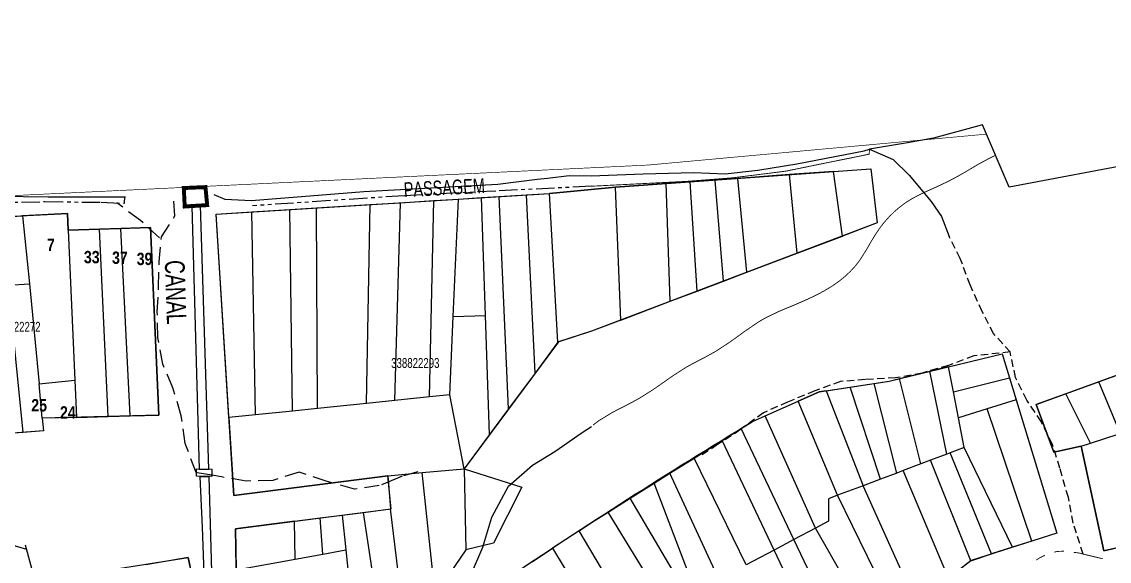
# Model space of a CAD drawing. Extents: x 204256 to 207861, y 4845615 to 4848347.
# Drawn here: x 205680.7 to 205901.2, y 4847518.5 to 4847627.9 of the extents above; entities that cross this region are included whole.
import ezdxf
from ezdxf.enums import TextEntityAlignment as Align

# ---------------------------------------------------------------- set-up
doc = ezdxf.new("R2010")
doc.units = 0
doc.header["$LTSCALE"] = 1.5
doc.header["$MEASUREMENT"] = 0
for name, pattern in [('PHANTOMX2', [5, 2.5, -0.5, 0.5, -0.5, 0.5, -0.5]), ('TRACO_15', [3, 2, -1]), ('TRACO_25', [8, 3, -1, 1, -1, 1, -1])]:
    doc.linetypes.add(name, pattern=pattern)
for name, color, linetype in [('CD-MALHA-LOTES', 40, 'CONTINUOUS'), ('CD_TXT_QUADRA', 7, 'CONTINUOUS'), ('HD-CANAIS', 7, 'CONTINUOUS'), ('HD-TXT-CANAIS', 7, 'CONTINUOUS'), ('LM-LIM-SETOR-FISCAL', 7, 'CONTINUOUS'), ('RU-QUADRAS', 210, 'CONTINUOUS'), ('SV-CAMINHO-TRILHA', 20, 'CONTINUOUS'), ('SV-EIXO-RUA-N-PAV', 6, 'CONTINUOUS'), ('SV-ESTIVAS', 7, 'CONTINUOUS'), ('SV-PONTE-BUEIRO', 249, 'CONTINUOUS'), ('SV-RUA-NAO-PAV-S-GUIA-C-GUIA', 7, 'PHANTOMX2'), ('SV-TXT-RUA-N-PAV-S-GUIA-C-GUIA', 7, 'CONTINUOUS'), ('Th_NmrPort', 7, 'CONTINUOUS')]:
    doc.layers.add(name, color=color, linetype=linetype)
doc.styles.add('ARIAL', font='ARIAL.TTF')
doc.styles.get("Standard").update_dxf_attribs({"font": 'swisscbo.ttf'})
doc.linetypes.add('Limite', pattern='A,20,-3,[130,ltypeshp.shx,S=6.35,R=0,X=0,Y=0],-3,20', length=46)

msp = doc.modelspace()

# ---------------------------------------------------------------- linework, layer by layer
at = {"layer": 'CD-MALHA-LOTES', "linetype": 'Continuous'}
for p, q in [((205676.66, 4847588.28), (205680.88, 4847588.55)), ((205690.03, 4847589), (205680.88, 4847588.55)), ((205680.88, 4847588.55), (205682.31, 4847574.79)), ((205690.17, 4847585.67), (205690.03, 4847589)), ((205696.51, 4847585.87), (205690.17, 4847585.67)), ((205690.17, 4847585.67), (205691.48, 4847555.21)), ((205700.85, 4847586.01), (205696.51, 4847585.87)), ((205698.25, 4847547.87), (205696.51, 4847585.87)), ((205706.83, 4847586.2), (205700.85, 4847586.01)), ((205702.73, 4847548), (205700.85, 4847586.01)), ((205708.5, 4847548.16), (205706.83, 4847586.2)), ((205678.02, 4847574.51), (205682.31, 4847574.79)), ((205681, 4847544.64), (205678.02, 4847574.51)), ((205682.31, 4847574.79), (205684.23, 4847554.49)), ((205684.23, 4847554.49), (205691.48, 4847555.21)), ((205684.9, 4847547.5), (205684.23, 4847554.49)), ((205691.48, 4847555.21), (205691.8, 4847547.69)), ((205691.8, 4847547.69), (205684.9, 4847547.5)), ((205684.9, 4847547.5), (205685.13, 4847544.94)), ((205691.8, 4847547.69), (205698.25, 4847547.87)), ((205698.25, 4847547.87), (205702.73, 4847548)), ((205702.73, 4847548), (205708.5, 4847548.16)), ((205681, 4847544.64), (205677.07, 4847544.36)), ((205685.13, 4847544.94), (205681, 4847544.64)), ((205714.47, 4847519.29), (205705.87, 4847517.78)), ((205716.36, 4847510.19), (205714.47, 4847519.29))]:
    msp.add_line(p, q, dxfattribs=at)
at = {"layer": 'CD-MALHA-LOTES'}
for points in [[(205845.3, 4847597.55), (205852.85, 4847598.09), (205854.16, 4847587.12), (205847.11, 4847584.45)], [(205821.31, 4847595.81), (205816.23, 4847595.44)], [(205825.9, 4847596.14), (205821.31, 4847595.81)], [(205823, 4847575.31), (205821.31, 4847595.81)], [(205836.34, 4847596.9), (205825.9, 4847596.14)], [(205827.72, 4847577.1), (205825.9, 4847596.14)], [(205845.3, 4847597.55), (205836.34, 4847596.9)], [(205837.95, 4847580.97), (205836.34, 4847596.9)], [(205847.11, 4847584.45), (205845.3, 4847597.55)], [(205801.07, 4847594.35), (205787.75, 4847593.1)], [(205811.36, 4847595.09), (205801.07, 4847594.35)], [(205802.17, 4847567.41), (205801.07, 4847594.35)], [(205816.23, 4847595.44), (205811.36, 4847595.09)], [(205812.21, 4847571.22), (205811.36, 4847595.09)], [(205817.67, 4847573.29), (205816.23, 4847595.44)], [(205757.49, 4847591.21), (205764.28, 4847591.63)], [(205763.39, 4847551.82), (205764.28, 4847591.63)], [(205764.28, 4847591.63), (205769.26, 4847591.95)], [(205768.21, 4847568.11), (205769.26, 4847591.95)], [(205769.26, 4847591.95), (205773.96, 4847592.24)], [(205773.96, 4847592.24), (205777.49, 4847592.46)], [(205774.76, 4847568.36), (205773.96, 4847592.24)], [(205777.49, 4847592.46), (205783.05, 4847592.81)], [(205779.43, 4847549.41), (205777.49, 4847592.46)], [(205783.05, 4847592.81), (205787.75, 4847593.1)], [(205784.78, 4847556.63), (205783.05, 4847592.81)], [(205789.44, 4847562.92), (205787.75, 4847593.1)], [(205722.74, 4847547.65), (205720.11, 4847588.87), (205727.37, 4847589.33)], [(205727.37, 4847589.33), (205735.05, 4847589.81)], [(205728.12, 4847548.2), (205727.37, 4847589.33)], [(205735.05, 4847589.81), (205740.46, 4847590.15)], [(205735.63, 4847548.97), (205735.05, 4847589.81)], [(205740.46, 4847590.15), (205751.38, 4847590.83)], [(205740.72, 4847549.49), (205740.46, 4847590.15)], [(205750.62, 4847550.51), (205751.38, 4847590.83)], [(205751.38, 4847590.83), (205757.49, 4847591.21)], [(205756.33, 4847551.1), (205757.49, 4847591.21)], [(205837.95, 4847580.97), (205847.11, 4847584.45)], [(205827.72, 4847577.1), (205837.95, 4847580.97)], [(205823, 4847575.31), (205827.72, 4847577.1)], [(205817.67, 4847573.29), (205823, 4847575.31)], [(205812.21, 4847571.22), (205817.67, 4847573.29)], [(205802.17, 4847567.41), (205812.21, 4847571.22)], [(205767.51, 4847552.24), (205768.21, 4847568.11)], [(205768.21, 4847568.11), (205774.76, 4847568.36)], [(205775.57, 4847544.21), (205774.76, 4847568.36)], [(205802.17, 4847567.41), (205796.21, 4847565.16), (205789.44, 4847562.92)], [(205789.44, 4847562.92), (205784.78, 4847556.63)], [(205868.62, 4847557.95), (205879.47, 4847560.57), (205880.96, 4847555.68)], [(205784.78, 4847556.63), (205779.43, 4847549.41)], [(205858.67, 4847555.54), (205864.85, 4847557.03)], [(205868.62, 4847557.95), (205864.85, 4847557.03)], [(205868.26, 4847540.23), (205864.85, 4847557.03)], [(205869.59, 4847552.88), (205868.62, 4847557.95)], [(205905.23, 4847557.13), (205899.05, 4847554.88)], [(205848.69, 4847553.83), (205853.56, 4847554.57)], [(205853.56, 4847554.57), (205856.57, 4847555.03), (205858.67, 4847555.54)], [(205858.1, 4847536.4), (205853.56, 4847554.57)], [(205863, 4847538.25), (205858.67, 4847555.54)], [(205869.59, 4847552.88), (205880.96, 4847555.68)], [(205880.96, 4847555.68), (205882.31, 4847551.24)], [(205899.05, 4847554.88), (205892.4, 4847552.46)], [(205904.3, 4847542.39), (205899.05, 4847554.88)], [(205763.39, 4847551.82), (205756.33, 4847551.1)], [(205767.51, 4847552.24), (205763.39, 4847551.82)], [(205770.42, 4847537.26), (205767.51, 4847552.24)], [(205843.81, 4847553.09), (205842.36, 4847552.87), (205838.11, 4847550.97)], [(205843.81, 4847553.09), (205848.69, 4847553.83)], [(205843.81, 4847553.09), (205851.28, 4847533.83)], [(205854.84, 4847535.17), (205848.69, 4847553.83)], [(205870.6, 4847547.58), (205869.59, 4847552.88)], [(205892.4, 4847552.46), (205886.36, 4847550.27), (205889.98, 4847540.63), (205895.52, 4847541.84)], [(205897.41, 4847542.45), (205892.4, 4847552.46)], [(205740.72, 4847549.49), (205735.63, 4847548.97)], [(205750.62, 4847550.51), (205740.72, 4847549.49)], [(205756.33, 4847551.1), (205750.62, 4847550.51)], [(205831.45, 4847548), (205838.11, 4847550.97)], [(205846.12, 4847531.88), (205838.11, 4847550.97)], [(205882.31, 4847551.24), (205876.44, 4847549.41)], [(205882.31, 4847551.24), (205890.55, 4847524.21), (205885.47, 4847522.58)], [(205728.12, 4847548.2), (205722.74, 4847547.65)], [(205722.74, 4847547.65), (205723.75, 4847531.83), (205754.96, 4847535.86)], [(205735.63, 4847548.97), (205728.12, 4847548.2)], [(205779.43, 4847549.41), (205775.57, 4847544.21)], [(205826.56, 4847545.4), (205828.86, 4847546.84), (205831.45, 4847548)], [(205841.64, 4847525.22), (205831.45, 4847548)], [(205876.44, 4847549.41), (205870.6, 4847547.58)], [(205871.75, 4847541.55), (205870.6, 4847547.58)], [(205885.47, 4847522.58), (205876.44, 4847549.41)], [(205822.71, 4847542.99), (205826.56, 4847545.4)], [(205837.28, 4847522.93), (205826.56, 4847545.4)], [(205775.57, 4847544.21), (205770.42, 4847537.26)], [(205817.04, 4847539.43), (205822.71, 4847542.99)], [(205833.24, 4847520.79), (205822.71, 4847542.99)], [(205897.41, 4847542.45), (205903.01, 4847544.27), (205903.17, 4847542.18)], [(205871.75, 4847541.55), (205868.95, 4847540.49)], [(205881.61, 4847521.35), (205871.75, 4847541.55)], [(205895.52, 4847541.84), (205897.41, 4847542.45)], [(205895.52, 4847541.84), (205900.1, 4847520.65), (205904.73, 4847521.68)], [(205812.13, 4847536.35), (205817.04, 4847539.43)], [(205827.6, 4847517.82), (205817.04, 4847539.43)], [(205864.97, 4847538.99), (205863, 4847538.25)], [(205868.26, 4847540.23), (205864.97, 4847538.99)], [(205873.13, 4847518.61), (205864.97, 4847538.99)], [(205868.95, 4847540.49), (205868.26, 4847540.23)], [(205877.35, 4847519.99), (205868.95, 4847540.49)], [(205754.96, 4847535.86), (205761.93, 4847536.49)], [(205761.93, 4847536.49), (205770.42, 4847537.26)], [(205764.55, 4847511.68), (205761.93, 4847536.49)], [(205770.42, 4847537.26), (205770.78, 4847520.82)], [(205770.42, 4847537.26), (205782.13, 4847533.56), (205776.37, 4847522.21), (205770.78, 4847520.82)], [(205808.91, 4847534.33), (205812.13, 4847536.35)], [(205822.07, 4847514.91), (205812.13, 4847536.35)], [(205858.1, 4847536.4), (205854.84, 4847535.17)], [(205859.43, 4847536.9), (205858.1, 4847536.4)], [(205863, 4847538.25), (205859.43, 4847536.9)], [(205868.61, 4847515.09), (205859.43, 4847536.9)], [(205754.96, 4847535.86), (205755.5, 4847529.13)], [(205804.08, 4847531.3), (205808.91, 4847534.33)], [(205817.33, 4847512.41), (205808.91, 4847534.33)], [(205854.84, 4847535.17), (205851.28, 4847533.83)], [(205846.12, 4847531.88), (205844.28, 4847531.19), (205844.28, 4847526.62), (205841.64, 4847525.22)], [(205851.28, 4847533.83), (205846.12, 4847531.88)], [(205858.3, 4847507.04), (205846.12, 4847531.88)], [(205862.03, 4847509.95), (205851.28, 4847533.83)], [(205799.62, 4847528.5), (205804.08, 4847531.3)], [(205815.69, 4847511.55), (205804.08, 4847531.3)], [(205741.21, 4847527.29), (205745.67, 4847527.86)], [(205745.67, 4847527.86), (205750.01, 4847528.42)], [(205745.67, 4847527.86), (205746.42, 4847520.8)], [(205750.01, 4847528.42), (205755.5, 4847529.13)], [(205754.58, 4847497.99), (205750.01, 4847528.42)], [(205758.65, 4847503.03), (205755.5, 4847529.13)], [(205793.7, 4847524.7), (205796.21, 4847526.36), (205799.62, 4847528.5)], [(205811.34, 4847509.25), (205799.62, 4847528.5)], [(205736.03, 4847526.62), (205724.06, 4847525.07), (205724.2, 4847516.8)], [(205736.03, 4847526.62), (205741.21, 4847527.29)], [(205736.16, 4847518.96), (205736.03, 4847526.62)], [(205741.75, 4847519.96), (205741.21, 4847527.29)], [(205841.64, 4847525.22), (205837.28, 4847522.93)], [(205853.97, 4847503.66), (205841.64, 4847525.22)], [(205793.7, 4847524.7), (205788.32, 4847521.14)], [(205805.15, 4847505.39), (205793.7, 4847524.7)], [(205741.75, 4847519.96), (205746.42, 4847520.8)], [(205746.42, 4847520.8), (205747.19, 4847513.57)], [(205770.78, 4847520.82), (205764.55, 4847511.68)], [(205784.19, 4847518.42), (205788.32, 4847521.14)], [(205788.32, 4847521.14), (205796.21, 4847508.04), (205799.72, 4847501.72)], [(205833.24, 4847520.79), (205827.6, 4847517.82)], [(205837.28, 4847522.93), (205833.24, 4847520.79)], [(205844.63, 4847496.76), (205833.24, 4847520.79)], [(205848.5, 4847499.39), (205837.28, 4847522.93)], [(205881.61, 4847521.35), (205877.35, 4847519.99)], [(205885.47, 4847522.58), (205881.61, 4847521.35)], [(205724.2, 4847516.8), (205736.16, 4847518.96)], [(205736.16, 4847518.96), (205741.75, 4847519.96)], [(205873.13, 4847518.61), (205868.61, 4847515.09)], [(205873.13, 4847518.61), (205877.35, 4847519.99)]]:
    msp.add_lwpolyline(points, dxfattribs=at)
at = {"layer": 'HD-CANAIS', "const_width": 0.18}
msp.add_lwpolyline([(205878.13, 4847600.85), (205877.91, 4847600.72), (205876.57, 4847600.04), (205874.61, 4847598.98), (205872.03, 4847597.44), (205870.1, 4847596.35), (205868.77, 4847595.65), (205867.43, 4847594.99), (205864.88, 4847593.83), (205863.51, 4847593.21), (205861.33, 4847592.1), (205860.06, 4847591.31), (205858.84, 4847590.42), (205857.69, 4847589.45), (205856.61, 4847588.39), (205855.54, 4847587.19), (205854.63, 4847586), (205853.78, 4847584.75), (205852.73, 4847583.01), (205851.99, 4847581.7), (205850.62, 4847579.54), (205849.7, 4847578.36), (205848.68, 4847577.25), (205847.58, 4847576.22), (205846.41, 4847575.27), (205844.95, 4847574.26), (205843.67, 4847573.48), (205842.35, 4847572.76), (205840.13, 4847571.68), (205837.38, 4847570.48), (205835.42, 4847569.67), (205834.03, 4847569.08), (205831.34, 4847567.77), (205830.01, 4847566.98), (205827.53, 4847565.29), (205825.17, 4847563.58), (205823.94, 4847562.72), (205821.43, 4847561.08), (205819.38, 4847559.94), (205818.05, 4847559.25), (205816.71, 4847558.56), (205815.29, 4847557.76), (205812.77, 4847556.14), (205811.54, 4847555.28), (205809.75, 4847554.02), (205808.51, 4847553.18), (205805.97, 4847551.58), (205804.41, 4847550.72), (205803.08, 4847550.03), (205801.74, 4847549.35), (205800.32, 4847548.6), (205797.76, 4847547.04), (205796.55, 4847546.13)], dxfattribs=at)
at = {"layer": 'HD-CANAIS'}
msp.add_lwpolyline([(205715.23, 4847590.53), (205716.7, 4847537.2), (205718.64, 4847537.2), (205716.97, 4847590.64)], close=True, dxfattribs=at)
for points in [[(205725.38, 4847449.84), (205728.72, 4847454.06), (205734.25, 4847460.66), (205739.24, 4847466.72), (205747.09, 4847474.21), (205753.99, 4847479.44), (205759.89, 4847482.89), (205763.91, 4847488.12), (205765.87, 4847494.02), (205767.73, 4847505.64), (205769.85, 4847510.69), (205771.67, 4847515.54), (205774.23, 4847521.4), (205776.03, 4847527.44), (205779.44, 4847533.77), (205784.27, 4847538.01), (205788.83, 4847540.79), (205794.33, 4847544.59), (205796.22, 4847545.85)], [(205716.8, 4847535.65), (205717.31, 4847525.42), (205718.03, 4847504.73), (205719.52, 4847483.49), (205721.09, 4847474.66), (205722.95, 4847468.44), (205724.25, 4847462.11), (205724.42, 4847456.61), (205723.66, 4847450.47)], [(205725.38, 4847449.84), (205725.76, 4847454.41), (205725.66, 4847459.6), (205725.02, 4847465.03), (205724.2, 4847469.95), (205723.06, 4847475.38), (205722.42, 4847479.85), (205721.64, 4847483.98), (205720.62, 4847495.33), (205719.28, 4847516.44), (205718.71, 4847535.61), (205716.8, 4847535.65)]]:
    msp.add_lwpolyline(points, dxfattribs=at)
at = {"layer": 'LM-LIM-SETOR-FISCAL', "linetype": 'Limite', "ltscale": 0.1, "const_width": 0.13, "flags": 128}
msp.add_lwpolyline([(204255.91, 4845774.54), (204446.84, 4845974), (204535.1, 4846039.96), (204560.77, 4846069.41), (204570.54, 4846097.54), (204632.4, 4846153.82), (204654.94, 4846153.05), (205078.23, 4846433.21), (204983.84, 4846565.04), (204273.38, 4846554.21), (204347.03, 4846594.12), (204378.32, 4846626.2), (204398.13, 4846660.67), (204526.98, 4846971.03), (204438.64, 4847114.19), (204402.08, 4847237.98), (204373.18, 4847447.79), (204373.2, 4847552.6), (204365.79, 4847552.5), (205446.22, 4847576.17), (205460.3, 4847496.97), (205556.14, 4847515.7), (205660.88, 4847539.89), (205654.63, 4847591.47), (205807.66, 4847598.84), (205876.3, 4847605.11), (205880.92, 4847594.37), (205947.96, 4847607.22), (205959.47, 4847609.16), (205968.56, 4847603.73), (205972.79, 4847599.34), (206017.95, 4847599.66), (206211.07, 4847610.99), (206253.35, 4847609.47), (206274.49, 4847604.21), (206283.85, 4847619.28), (206186.17, 4847750.07), (206524.96, 4848001.52), (206519.68, 4848013.26), (206960.49, 4848346.74), (206966.87, 4848336.83), (206987.16, 4848307.84), (207005.71, 4848281.99), (207017.4, 4848267.11), (206974.73, 4848235.13), (206955.48, 4848219.86), (206950.26, 4848216.07), (206955.58, 4848209.27), (206959.42, 4848202.77), (206982.67, 4848172.12), (206995.35, 4848155.22), (207005.92, 4848142.54), (207020.41, 4848120.82), (207031.95, 4848105.77), (207060.87, 4848065.4), (207066.5, 4848058.01), (207069.11, 4848053.33), (207069.26, 4848049.8), (207069.37, 4848045.04), (207075.04, 4848034.33), (207087.01, 4848019.05), (207090.77, 4848014.03), (207100.06, 4848001.48), (207111.59, 4847986.15), (207126.09, 4847965.9), (207130.37, 4847960.22), (207134.22, 4847955.66), (207145.03, 4847940.16), (207159.13, 4847921.36), (207169.47, 4847906.92), (207186.34, 4847883.83), (207193.03, 4847885.67), (207202.51, 4847892.47), (207242.67, 4847921.29), (207248.23, 4847915.4), (207260.72, 4847896.98), (207285.87, 4847860.83), (207310.76, 4847826.26), (207315.6, 4847819.35), (207328.91, 4847799.72), (207333.8, 4847793.43), (207340.01, 4847785.42), (207350.49, 4847771.92), (207365.1, 4847750.55), (207367.63, 4847745.51), (207368.81, 4847743.14), (207390.62, 4847713.26), (207400.06, 4847698.96), (207410.24, 4847685.38), (207427.79, 4847661.69), (207431.06, 4847656.73), (207440.44, 4847642.51), (207457.67, 4847619.01), (207463.75, 4847610.71), (207498.88, 4847562.81), (207506.17, 4847553.18), (207511.91, 4847545.61), (207531.85, 4847519.47), (207540.14, 4847507.78), (207556.36, 4847486.66), (207571.87, 4847465.34), (207564.83, 4847458.43), (207551.89, 4847445.71), (207534.74, 4847428.33), (207518.94, 4847409.14), (207499.11, 4847384.81), (207498.17, 4847383.65), (207496.47, 4847381.56), (207486.15, 4847368.88), (207482.26, 4847364.11), (207477.47, 4847358.01), (207465.6, 4847339.64), (207465.56, 4847339.57), (207453.37, 4847317.61), (207438.93, 4847286.56), (207430.8, 4847269.09), (207410.93, 4847225.64), (207406.21, 4847217.15), (207396.71, 4847200.13), (207391.02, 4847192.25), (207379.11, 4847175.75), (207360.52, 4847152.72), (207355.52, 4847146.52), (207336.47, 4847121.03), (207323.47, 4847103.64), (207318.06, 4847094.89), (207310.15, 4847082.08), (207305.19, 4847073.38), (207304.65, 4847072.43), (207303.79, 4847070.78), (207287.7, 4847039.93), (207271.61, 4847010.96), (207261.28, 4846991.91), (207237.73, 4846950.07), (207236, 4846947.01), (207246.02, 4846928.73), (207251.02, 4846918.92), (207261.83, 4846899.5), (207265.63, 4846893.3), (207284.85, 4846863.07), (207289.66, 4846855.66), (207307.47, 4846827.84), (207314.88, 4846816.63), (207320.06, 4846808.15), (207332.53, 4846791.25), (207339.11, 4846782.58), (207345.12, 4846773.87), (207348.76, 4846768.8), (207357.76, 4846756.36), (207363.08, 4846749.04), (207366.95, 4846743.73), (207375.37, 4846734.54), (207383.22, 4846728.41), (207384.7, 4846727.73), (207392.17, 4846724.3), (207394.9, 4846723.05), (207402.49, 4846720.73), (207417.51, 4846716.14), (207437.03, 4846709.56), (207455.89, 4846703.64), (207460.62, 4846701.8), (207464.4, 4846700.29), (207467.39, 4846699.09), (207481.11, 4846693.55), (207488.13, 4846690.92), (207492.95, 4846689.16), (207510.17, 4846679.84), (207529.47, 4846668.22), (207543.72, 4846659.45), (207561.49, 4846646.95), (207570.84, 4846639.98), (207577.05, 4846635.29), (207586.86, 4846628.1), (207606.11, 4846612.63), (207623.66, 4846599.69), (207639.45, 4846588.94), (207662.08, 4846572.67), (207671.27, 4846565.58), (207685.28, 4846561.61), (207697.24, 4846558.13), (207709.78, 4846554.65), (207731.23, 4846549.14), (207735.6, 4846547.91), (207745.02, 4846545.25), (207762.81, 4846541.24), (207775.65, 4846538.39), (207787.75, 4846535.54), (207783.77, 4846513.63), (207781.5, 4846502.37), (207779.56, 4846492.81), (207778.5, 4846480), (207783.13, 4846476.08), (207788.36, 4846474.34), (207788.71, 4846474.22), (207798.97, 4846471.45), (207842.08, 4846460.36), (207844.37, 4846459.93), (207847.21, 4846459.39), (207851.95, 4846457.87), (207854.6, 4846457.02), (207858.96, 4846455.96), (207860.74, 4846451.34), (207859.67, 4846437.09), (207856.83, 4846420), (207854.33, 4846403.63), (207846.53, 4846396.15), (207836.81, 4846356.4), (207833.21, 4846341.98), (207827.16, 4846317.88), (207806.6, 4846238.03), (207795.3, 4846194.29), (207792.57, 4846183.36), (207787.76, 4846165.39), (207754.01, 4846025.3), (207739.36, 4845961), (207739.21, 4845960.34), (207737.77, 4845953.31), (207733.28, 4845938.2), (207726.95, 4845910.14), (207723, 4845891.36), (207741.21, 4845886.65), (207760.55, 4845879.79), (207773.24, 4845875.33), (207781.18, 4845873.09), (207785.9, 4845871.77), (207797.77, 4845868.36), (207799.24, 4845867.93), (207814.84, 4845863.98), (207831.48, 4845857.74), (207850.72, 4845850.88), (207842.01, 4845830.09), (207833.57, 4845800.72), (207825.14, 4845777.91), (207814.83, 4845746.81), (207813.3, 4845742.3), (207812.54, 4845740.05), (207809.34, 4845729.53), (207804.2, 4845714.63), (207791.7, 4845677.75), (207783.5, 4845679.57), (207766.81, 4845685.02), (207754.43, 4845688.82), (207739.64, 4845691.3), (207722.13, 4845693.94), (207717.1, 4845694.68), (207690.08, 4845700.62), (207680.08, 4845702.89), (207670.03, 4845704.98), (207667.81, 4845700.16), (207660.99, 4845676.98), (207660.54, 4845673.8), (207657.39, 4845659.57), (207656.59, 4845656.53), (207655.95, 4845653.98), (207650.56, 4845639.59), (207647.27, 4845633.02), (207644.17, 4845622.85), (207641.37, 4845615.1), (207618.1, 4845615.4), (207601.33, 4845615.86), (207592.93, 4845615.82), (207543.69, 4845617.43), (207493.78, 4845618.83), (207471.28, 4845620.61), (207442.67, 4845621.38), (207409.05, 4845621.45), (207395.8, 4845621.64), (207345.61, 4845622.76), (207297.34, 4845623.66), (207294.87, 4845656.58), (207289.29, 4845728.51), (207262.54, 4845726.7), (207256.04, 4845726.92), (207223.17, 4845727.38), (207195.16, 4845729.67), (207135.61, 4845730.44), (207094.04, 4845731.93), (207071.52, 4845732.83), (207036.85, 4845734.18), (207004.87, 4845734.18), (206995.29, 4845734.45), (206955.41, 4845735.22), (205304.22, 4845806.54), (205065.89, 4845798.29), (204762.24, 4845774.02), (204255.91, 4845774.54)], close=True, dxfattribs=at)
at = {"layer": 'RU-QUADRAS', "color": 6, "linetype": 'Continuous'}
for points in [[(205720.11, 4847588.87), (205787.75, 4847593.1), (205801.07, 4847594.35), (205852.85, 4847598.09), (205854.16, 4847587.12), (205796.21, 4847565.16), (205789.53, 4847563.03), (205770.42, 4847537.26), (205782.13, 4847533.56), (205776.37, 4847522.21), (205770.78, 4847520.82), (205728.84, 4847459.25), (205724.58, 4847493.72), (205724.06, 4847525.07), (205755.64, 4847529.15), (205754.96, 4847535.86), (205723.75, 4847531.83)], [(205657.23, 4847587.38), (205690.03, 4847589), (205690.17, 4847585.67), (205706.83, 4847586.2), (205708.5, 4847548.16), (205684.9, 4847547.5), (205685.13, 4847544.94), (205673.51, 4847544.1), (205672.93, 4847548.33), (205668.89, 4847547.74), (205668.63, 4847549.75), (205662.87, 4847549.14)]]:
    msp.add_lwpolyline(points, close=True, dxfattribs=at)
for points in [[(205911.91, 4847523.29), (205900.1, 4847520.65), (205895.52, 4847541.84), (205889.98, 4847540.63), (205886.36, 4847550.27), (205931.44, 4847566.66)], [(205685.33, 4847514.67), (205714.47, 4847519.29), (205716.36, 4847510.19)]]:
    msp.add_lwpolyline(points, dxfattribs=at)
msp.add_lwpolyline([(205727.78, 4847443.76), (205728.36, 4847447.57), (205734.75, 4847453.12), (205766.06, 4847488.34), (205778.61, 4847514.73, -0.011853), (205828.86, 4847546.84), (205842.36, 4847552.87), (205856.57, 4847555.03), (205879.47, 4847560.57), (205890.55, 4847524.21), (205873.2, 4847518.67), (205847.9, 4847498.92), (205831.51, 4847488.08), (205796.21, 4847467.33), (205776.01, 4847453.58), (205730.9, 4847437.85)], format="xyb", close=True, dxfattribs=at)
at = {"layer": 'SV-CAMINHO-TRILHA', "linetype": 'TRACO_15'}
for points in [[(205761.02, 4847536.64), (205757.88, 4847535.78), (205756.41, 4847535.18), (205753.2, 4847533.85), (205748.21, 4847533.12), (205742.63, 4847534.69), (205736.94, 4847536.6), (205731.66, 4847534.87), (205726.21, 4847534.78), (205721.24, 4847535.6), (205719.25, 4847535.97), (205716.08, 4847536.48), (205713.89, 4847542.4), (205713.08, 4847548.02), (205711.39, 4847553.68), (205709.32, 4847558.46), (205708.33, 4847563.88), (205708.21, 4847569.05), (205708.47, 4847574.12), (205708.58, 4847579.24), (205709.08, 4847584.29), (205711.78, 4847588.52), (205711.53, 4847592.44)], [(205708.63, 4847584.07), (205704.81, 4847587.6), (205700, 4847591.16)], [(205660.32, 4847539.77), (205662.24, 4847536.19), (205665.3, 4847533.61), (205669.68, 4847531.04), (205671.92, 4847529.28), (205675.75, 4847525.57), (205679.4, 4847521.66), (205681.71, 4847520.98)]]:
    msp.add_lwpolyline(points, dxfattribs=at)
at = {"layer": 'SV-CAMINHO-TRILHA', "linetype": 'TRACO_15', "ltscale": 0.5}
for points in [[(205895.89, 4847519.94), (205893.89, 4847526.25), (205892.9, 4847531.45), (205891.2, 4847537.4), (205889.68, 4847542.19), (205887.4, 4847546.82), (205884.47, 4847551.18), (205882.2, 4847555.76), (205881.11, 4847560.96), (205877.75, 4847564.67), (205875.42, 4847569.15), (205872.98, 4847574.53), (205870.99, 4847579.91), (205868.77, 4847584.34)], [(205881.11, 4847560.96), (205873.71, 4847560.14), (205868.59, 4847558.21), (205863.26, 4847556.67), (205857.87, 4847555.68), (205851.72, 4847555.38), (205846.72, 4847554.95), (205841.49, 4847553.06), (205835.97, 4847550.77), (205831.1, 4847548.63), (205826.45, 4847545.2), (205821.8, 4847542.16), (205818.18, 4847539.8)]]:
    msp.add_lwpolyline(points, dxfattribs=at)
at = {"layer": 'SV-EIXO-RUA-N-PAV'}
for points in [[(205796.18, 4847596.67), (205806.72, 4847597.06), (205816.97, 4847597.35), (205823.35, 4847597.06), (205829.93, 4847597.83), (205837.86, 4847599.09), (205851.49, 4847601.7), (205852.61, 4847602.07)], [(205719.67, 4847592.84), (205721.91, 4847591.93), (205727.28, 4847591.68), (205750.1, 4847593.5), (205777.26, 4847594.99), (205785.19, 4847595.96), (205787.31, 4847596.21), (205791.73, 4847596.74), (205796.18, 4847596.67)], [(205701.77, 4847592.34), (205697.71, 4847592.34), (205686.07, 4847592.34), (205675.97, 4847592.48), (205664.89, 4847592.06), (205657.6, 4847591.78), (205653.22, 4847591.17)]]:
    msp.add_lwpolyline(points, dxfattribs=at)
at = {"layer": 'SV-ESTIVAS'}
for points in [[(205945.1, 4847606.22), (205933.93, 4847603.69), (205908.16, 4847599.47), (205880.92, 4847594.37), (205875.5, 4847606.97), (205865.59, 4847604.26), (205860.29, 4847603.34), (205852.61, 4847602.07), (205857.38, 4847600), (205860.6, 4847596.78), (205865.1, 4847591.46), (205867.16, 4847588.39), (205868.77, 4847584.34)], [(205683.65, 4847513.81), (205681.5, 4847521.77)]]:
    msp.add_lwpolyline(points, dxfattribs=at)
at = {"layer": 'SV-PONTE-BUEIRO', "const_width": 0.8}
msp.add_lwpolyline([(205717.97, 4847594.37), (205713.58, 4847594.18), (205713.77, 4847590.44), (205718.32, 4847590.72)], close=True, dxfattribs=at)
at = {"layer": 'SV-PONTE-BUEIRO'}
msp.add_lwpolyline([(205716.16, 4847537.22), (205719.26, 4847537.2), (205719.27, 4847535.68), (205716.16, 4847535.76)], close=True, dxfattribs=at)
at = {"layer": 'SV-RUA-NAO-PAV-S-GUIA-C-GUIA', "linetype": 'TRACO_25', "const_width": 0.18, "flags": 128}
msp.add_lwpolyline([(205796.22, 4847594.55), (205815.67, 4847595.54), (205824.77, 4847596.24), (205835.66, 4847597.61), (205842.05, 4847598.92), (205852.52, 4847601.04), (205852.61, 4847602.07)], dxfattribs=at)
at = {"layer": 'SV-RUA-NAO-PAV-S-GUIA-C-GUIA'}
for points in [[(205796.22, 4847594.55), (205776.86, 4847593.57), (205758.36, 4847592.63), (205758.3, 4847592.62), (205727.5, 4847590.58)], [(205660.5, 4847541.85), (205660.55, 4847553.84), (205660.03, 4847566.28), (205658.53, 4847573.91), (205656.76, 4847581.94), (205655.24, 4847587.04), (205655.86, 4847589.58), (205660.49, 4847590.24), (205673.16, 4847591.21), (205685.41, 4847591.43), (205696.83, 4847591.29), (205701.55, 4847591.09), (205701.61, 4847592.38)]]:
    msp.add_lwpolyline(points, dxfattribs=at)
at = {"layer": 'SV-RUA-NAO-PAV-S-GUIA-C-GUIA', "const_width": 0.18}
for points in [[(205887.16, 4847519.25), (205886.41, 4847518.77)], [(205887.26, 4847519.3), (205887.16, 4847519.25)], [(205888.16, 4847519.72), (205887.26, 4847519.3)], [(205890.68, 4847520.5), (205890.04, 4847520.37)], [(205891.03, 4847520.52), (205890.68, 4847520.5)], [(205892.03, 4847520.56), (205891.03, 4847520.52)], [(205895.1, 4847520.18), (205894.01, 4847520.32)], [(205895.97, 4847519.96), (205895.1, 4847520.18)], [(205896.56, 4847519.81), (205895.97, 4847519.96)], [(205896.94, 4847519.72), (205896.56, 4847519.81)], [(205899.46, 4847519.12), (205896.94, 4847519.72)], [(205899.87, 4847519.07), (205899.46, 4847519.12)]]:
    msp.add_lwpolyline(points, dxfattribs=at)

# ---------------------------------------------------------------- texts
at = {"layer": 'CD_TXT_QUADRA', "linetype": 'Continuous', "style": 'ARIAL', "width": 0.7}
for s, p in [('338822272', (205674.76, 4847565.05)), ('338822293', (205755.62, 4847557.71))]:
    msp.add_text(s, height=2, dxfattribs=at).set_placement(p)
at = {"layer": 'HD-TXT-CANAIS', "style": 'ARIAL', "width": 0.7}
msp.add_text('CANAL', height=4, rotation=272, dxfattribs=at).set_placement((205709.72, 4847579.5))
at = {"layer": 'SV-TXT-RUA-N-PAV-S-GUIA-C-GUIA', "style": 'ARIAL', "width": 0.7}
msp.add_text('PASSAGEM', height=3, rotation=3, dxfattribs=at).set_placement((205758.25, 4847592.33))
at = {"layer": 'Th_NmrPort', "color": 1}
for s, p in [('7', (205685.83, 4847582.68)), ('33', (205693.33, 4847580.18)), ('37', (205699.04, 4847580.06)), ('39', (205704.04, 4847579.82)), ('25', (205682.66, 4847550.14)), ('24', (205688.49, 4847548.68))]:
    msp.add_text(s, height=2.5, dxfattribs=at).set_placement(p, align=Align.MIDDLE_LEFT)

doc.saveas('drawing.dxf')
